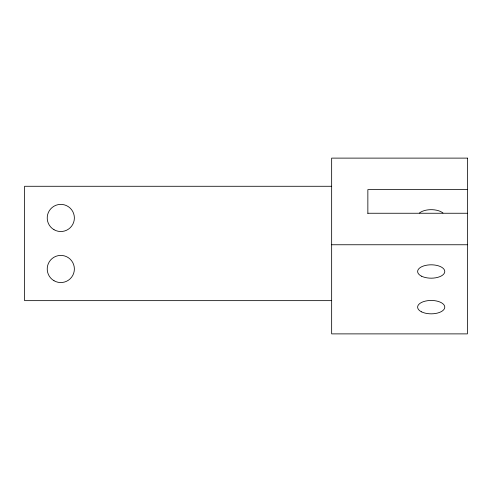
<?xml version="1.0" encoding="UTF-8"?>
<svg xmlns="http://www.w3.org/2000/svg" width="492" height="492" viewBox="0 0 492 492"><rect width="100%" height="100%" fill="white"/><g stroke="black" fill="none" stroke-linecap="round" stroke-linejoin="round"><path stroke-width="0.74" d="M331.657 186.277L24.6 186.277L24.6 300.649L331.657 300.649M467.4 189.623L367.856 189.623L367.856 213.442M367.856 213.251L467.4 213.251M331.657 244.758L467.4 244.758M419.448 213.018A13.573 6.685 0 0 1 442.96 213.018M467.4 158.117L331.657 158.117L331.657 333.883L467.4 333.883L467.4 158.117M421.601 276.221A13.573 6.685 0 0 0 444.313 273.226A13.573 6.685 0 0 0 427.689 265.04A13.573 6.685 0 0 0 421.601 276.221M421.601 311.873A13.573 6.685 0 0 0 444.313 308.878A13.573 6.685 0 0 0 427.689 300.686A13.573 6.685 0 0 0 421.601 311.873M54.009 229.709A13.573 13.573 0 0 0 74.372 217.95A13.573 13.573 0 0 0 54.009 206.197A13.573 13.573 0 0 0 54.009 229.709M54.009 280.735A13.573 13.573 0 0 0 74.372 268.976A13.573 13.573 0 0 0 54.009 257.224A13.573 13.573 0 0 0 54.009 280.735"/></g></svg>
